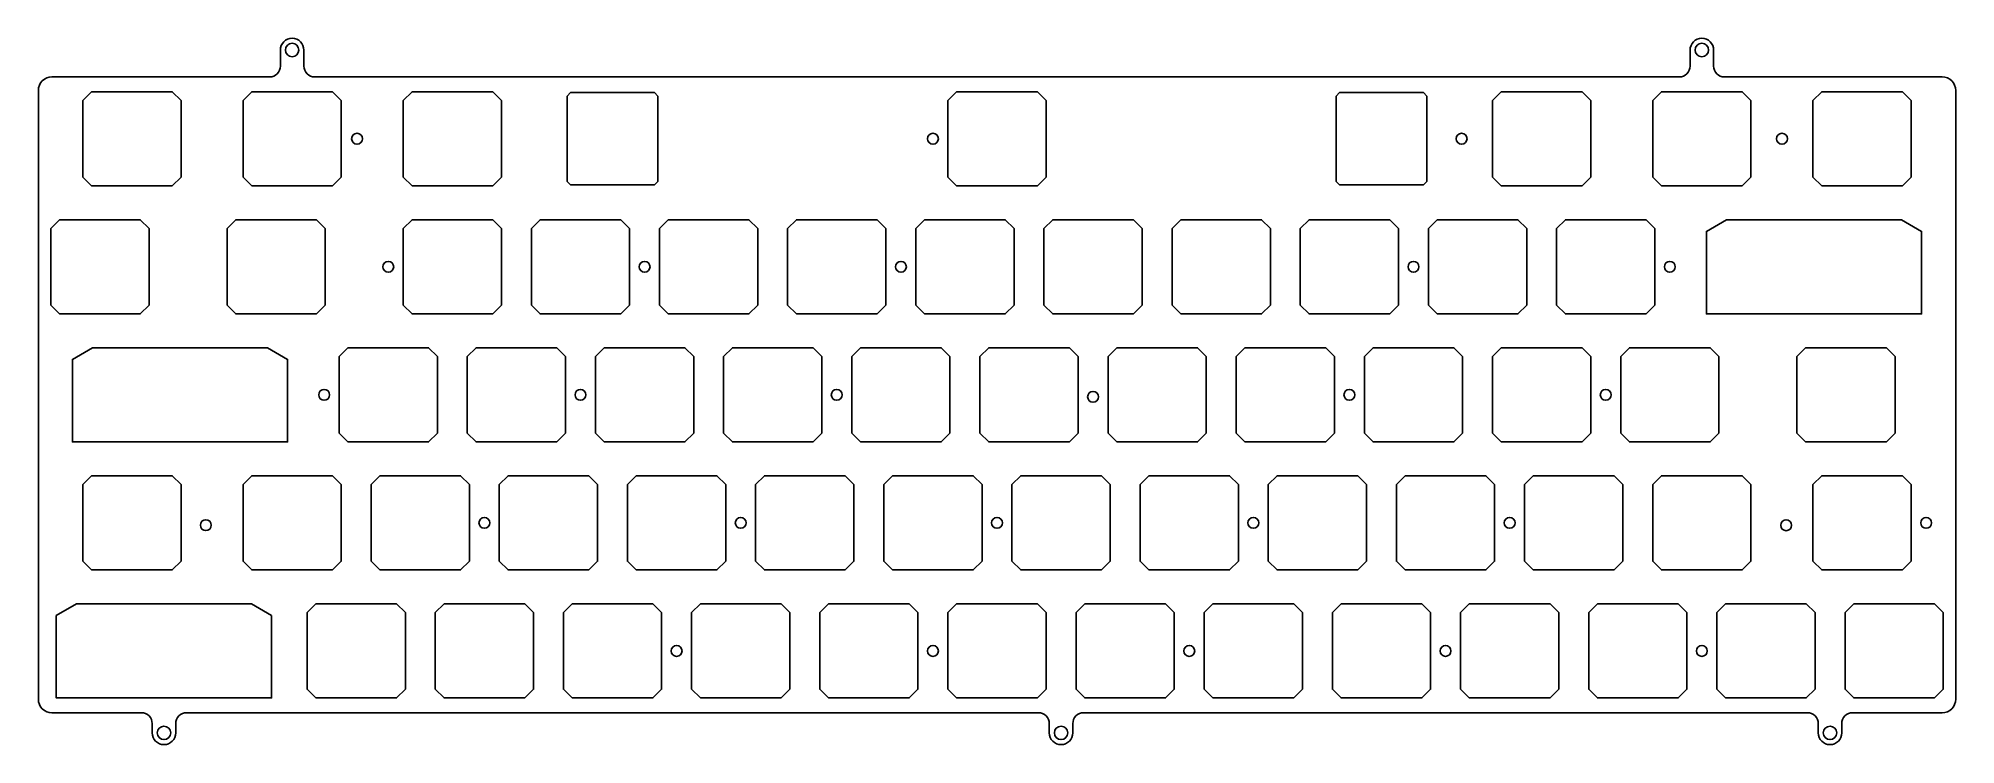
# Model space of a CAD drawing. Header units: millimetres. Extents: x -298 to -13, y -109 to -4.
import ezdxf

# ---------------------------------------------------------------- set-up
doc = ezdxf.new("R2010")
doc.units = ezdxf.units.MM
doc.layers.get('0').update_dxf_attribs({"linetype": 'CONTINUOUS'})

msp = doc.modelspace()

# ---------------------------------------------------------------- linework, layer by layer
for points in [[(-295.58, -9.29, 0.414214), (-297.58, -11.29), (-297.58, -101.89, 0.414214), (-295.58, -103.89), (-282.26, -103.89, -0.414214), (-280.66, -105.49), (-280.66, -106.89, 1), (-277.16, -106.89), (-277.16, -105.49, -0.414214), (-275.56, -103.89), (-148.91, -103.89, -0.414214), (-147.31, -105.49), (-147.31, -106.89, 1), (-143.81, -106.89), (-143.81, -105.49, -0.414214), (-142.21, -103.89), (-34.61, -103.89, -0.414214), (-33.01, -105.49), (-33.01, -106.89, 1), (-29.51, -106.89), (-29.51, -105.49, -0.414214), (-27.91, -103.89), (-14.58, -103.89, 0.414214), (-12.58, -101.89), (-12.58, -11.29, 0.414214), (-14.58, -9.29), (-46.96, -9.29, -0.414214), (-48.56, -7.69), (-48.56, -5.29, 1), (-52.06, -5.29), (-52.06, -7.69, -0.414214), (-53.66, -9.29), (-256.51, -9.29, -0.414214), (-258.11, -7.69), (-258.11, -5.29, 1), (-261.61, -5.29), (-261.61, -7.69, -0.414214), (-263.21, -9.29)], [(-12.58, -101.89), (-12.58, -11.29, 0.414214), (-14.58, -9.29), (-46.96, -9.29, -0.414214), (-48.56, -7.69), (-48.56, -5.29, 1), (-52.06, -5.29), (-52.06, -7.69, -0.414214), (-53.66, -9.29), (-256.51, -9.29, -0.414214), (-258.11, -7.69), (-258.11, -5.29, 1), (-261.61, -5.29), (-261.61, -7.69, -0.414214), (-263.21, -9.29), (-295.58, -9.29, 0.414214), (-297.58, -11.29), (-297.58, -101.89, 0.414214), (-295.58, -103.89), (-282.26, -103.89, -0.414214), (-280.66, -105.49), (-280.66, -106.89, 1), (-277.16, -106.89), (-277.16, -105.49, -0.414214), (-275.56, -103.89), (-148.91, -103.89, -0.414214), (-147.31, -105.49), (-147.31, -106.89, 1), (-143.81, -106.89), (-143.81, -105.49, -0.414214), (-142.21, -103.89), (-34.61, -103.89, -0.414214), (-33.01, -105.49), (-33.01, -106.89, 1), (-29.51, -106.89), (-29.51, -105.49, -0.414214), (-27.91, -103.89), (-14.58, -103.89, 0.414214)]]:
    msp.add_lwpolyline(points, format="xyb", close=True)
for points in [[(-289.67, -25.49), (-290.97, -24.19), (-290.97, -12.8), (-289.67, -11.49), (-277.67, -11.49), (-276.37, -12.8), (-276.37, -24.19), (-277.67, -25.49)], [(-289.67, -25.49), (-290.97, -24.19), (-290.97, -12.8), (-289.67, -11.49), (-277.67, -11.49), (-276.37, -12.8), (-276.37, -24.19), (-277.67, -25.49)], [(-267.16, -12.8), (-265.86, -11.49), (-253.86, -11.49), (-252.56, -12.8), (-252.56, -24.19), (-253.86, -25.49), (-265.86, -25.49), (-267.16, -24.19)], [(-252.56, -24.19), (-253.86, -25.49), (-265.86, -25.49), (-267.16, -24.19), (-267.16, -12.8), (-265.86, -11.49), (-253.86, -11.49), (-252.56, -12.8)], [(-242.04, -25.49), (-243.35, -24.19), (-243.35, -12.8), (-242.04, -11.49), (-230.05, -11.49), (-228.75, -12.8), (-228.75, -24.19), (-230.05, -25.49)], [(-242.04, -25.49), (-243.35, -24.19), (-243.35, -12.8), (-242.04, -11.49), (-230.05, -11.49), (-228.75, -12.8), (-228.75, -24.19), (-230.05, -25.49)], [(-205.5, -12.13), (-205.5, -24.86), (-206.01, -25.37), (-218.46, -25.37), (-218.96, -24.86), (-218.96, -12.13), (-218.46, -11.62), (-206.01, -11.62)], [(-205.5, -24.86), (-206.01, -25.37), (-218.46, -25.37), (-218.96, -24.86), (-218.96, -12.13), (-218.46, -11.62), (-206.01, -11.62), (-205.5, -12.13)], [(-149.08, -25.49), (-161.08, -25.49), (-162.38, -24.19), (-162.38, -12.8), (-161.08, -11.49), (-149.08, -11.49), (-147.78, -12.8), (-147.78, -24.19)], [(-147.78, -12.8), (-147.78, -24.19), (-149.08, -25.49), (-161.08, -25.49), (-162.38, -24.19), (-162.38, -12.8), (-161.08, -11.49), (-149.08, -11.49)], [(-91.71, -11.62), (-91.2, -12.13), (-91.2, -24.86), (-91.71, -25.37), (-104.16, -25.37), (-104.66, -24.86), (-104.66, -12.13), (-104.16, -11.62)], [(-104.66, -24.86), (-104.66, -12.13), (-104.16, -11.62), (-91.71, -11.62), (-91.2, -12.13), (-91.2, -24.86), (-91.71, -25.37), (-104.16, -25.37)], [(-80.12, -25.49), (-81.42, -24.19), (-81.42, -12.8), (-80.12, -11.49), (-68.12, -11.49), (-66.82, -12.8), (-66.82, -24.19), (-68.12, -25.49)], [(-81.42, -24.19), (-81.42, -12.8), (-80.12, -11.49), (-68.12, -11.49), (-66.82, -12.8), (-66.82, -24.19), (-68.12, -25.49), (-80.12, -25.49)], [(-57.61, -12.8), (-56.31, -11.49), (-44.31, -11.49), (-43.01, -12.8), (-43.01, -24.19), (-44.31, -25.49), (-56.31, -25.49), (-57.61, -24.19)], [(-57.61, -24.19), (-57.61, -12.8), (-56.31, -11.49), (-44.31, -11.49), (-43.01, -12.8), (-43.01, -24.19), (-44.31, -25.49), (-56.31, -25.49)], [(-33.8, -24.19), (-33.8, -12.8), (-32.49, -11.49), (-20.5, -11.49), (-19.2, -12.8), (-19.2, -24.19), (-20.5, -25.49), (-32.49, -25.49)], [(-20.5, -25.49), (-32.49, -25.49), (-33.8, -24.19), (-33.8, -12.8), (-32.49, -11.49), (-20.5, -11.49), (-19.2, -12.8), (-19.2, -24.19)], [(-281.13, -31.85), (-281.13, -43.24), (-282.43, -44.54), (-294.43, -44.54), (-295.73, -43.24), (-295.73, -31.85), (-294.43, -30.54), (-282.43, -30.54)], [(-282.43, -44.54), (-294.43, -44.54), (-295.73, -43.24), (-295.73, -31.85), (-294.43, -30.54), (-282.43, -30.54), (-281.13, -31.85), (-281.13, -43.24)], [(-254.94, -43.24), (-256.24, -44.54), (-268.24, -44.54), (-269.54, -43.24), (-269.54, -31.85), (-268.24, -30.54), (-256.24, -30.54), (-254.94, -31.85)], [(-268.24, -44.54), (-269.54, -43.24), (-269.54, -31.85), (-268.24, -30.54), (-256.24, -30.54), (-254.94, -31.85), (-254.94, -43.24), (-256.24, -44.54)], [(-243.35, -43.24), (-243.35, -31.85), (-242.04, -30.54), (-230.05, -30.54), (-228.75, -31.85), (-228.75, -43.24), (-230.05, -44.54), (-242.04, -44.54)], [(-228.75, -43.24), (-230.05, -44.54), (-242.04, -44.54), (-243.35, -43.24), (-243.35, -31.85), (-242.04, -30.54), (-230.05, -30.54), (-228.75, -31.85)], [(-224.3, -31.85), (-222.99, -30.54), (-211, -30.54), (-209.7, -31.85), (-209.7, -43.24), (-211, -44.54), (-222.99, -44.54), (-224.3, -43.24)], [(-211, -44.54), (-222.99, -44.54), (-224.3, -43.24), (-224.3, -31.85), (-222.99, -30.54), (-211, -30.54), (-209.7, -31.85), (-209.7, -43.24)], [(-203.94, -44.54), (-205.25, -43.24), (-205.25, -31.85), (-203.94, -30.54), (-191.95, -30.54), (-190.65, -31.85), (-190.65, -43.24), (-191.95, -44.54)], [(-203.94, -44.54), (-205.25, -43.24), (-205.25, -31.85), (-203.94, -30.54), (-191.95, -30.54), (-190.65, -31.85), (-190.65, -43.24), (-191.95, -44.54)], [(-184.89, -44.54), (-186.2, -43.24), (-186.2, -31.85), (-184.89, -30.54), (-172.9, -30.54), (-171.6, -31.85), (-171.6, -43.24), (-172.9, -44.54)], [(-184.89, -44.54), (-186.2, -43.24), (-186.2, -31.85), (-184.89, -30.54), (-172.9, -30.54), (-171.6, -31.85), (-171.6, -43.24), (-172.9, -44.54)], [(-152.55, -43.24), (-153.85, -44.54), (-165.84, -44.54), (-167.15, -43.24), (-167.15, -31.85), (-165.84, -30.54), (-153.85, -30.54), (-152.55, -31.85)], [(-167.15, -43.24), (-167.15, -31.85), (-165.84, -30.54), (-153.85, -30.54), (-152.55, -31.85), (-152.55, -43.24), (-153.85, -44.54), (-165.84, -44.54)], [(-146.79, -44.54), (-148.1, -43.24), (-148.1, -31.85), (-146.79, -30.54), (-134.8, -30.54), (-133.5, -31.85), (-133.5, -43.24), (-134.8, -44.54)], [(-134.8, -44.54), (-146.79, -44.54), (-148.1, -43.24), (-148.1, -31.85), (-146.79, -30.54), (-134.8, -30.54), (-133.5, -31.85), (-133.5, -43.24)], [(-127.74, -44.54), (-129.05, -43.24), (-129.05, -31.85), (-127.74, -30.54), (-115.75, -30.54), (-114.45, -31.85), (-114.45, -43.24), (-115.75, -44.54)], [(-114.45, -43.24), (-115.75, -44.54), (-127.74, -44.54), (-129.05, -43.24), (-129.05, -31.85), (-127.74, -30.54), (-115.75, -30.54), (-114.45, -31.85)], [(-96.7, -30.54), (-95.4, -31.85), (-95.4, -43.24), (-96.7, -44.54), (-108.69, -44.54), (-110, -43.24), (-110, -31.85), (-108.69, -30.54)], [(-95.4, -31.85), (-95.4, -43.24), (-96.7, -44.54), (-108.69, -44.54), (-110, -43.24), (-110, -31.85), (-108.69, -30.54), (-96.7, -30.54)], [(-89.64, -30.54), (-77.65, -30.54), (-76.35, -31.85), (-76.35, -43.24), (-77.65, -44.54), (-89.64, -44.54), (-90.95, -43.24), (-90.95, -31.85)], [(-89.64, -44.54), (-90.95, -43.24), (-90.95, -31.85), (-89.64, -30.54), (-77.65, -30.54), (-76.35, -31.85), (-76.35, -43.24), (-77.65, -44.54)], [(-71.9, -43.24), (-71.9, -31.85), (-70.59, -30.54), (-58.6, -30.54), (-57.3, -31.85), (-57.3, -43.24), (-58.6, -44.54), (-70.59, -44.54)], [(-57.3, -43.24), (-58.6, -44.54), (-70.59, -44.54), (-71.9, -43.24), (-71.9, -31.85), (-70.59, -30.54), (-58.6, -30.54), (-57.3, -31.85)], [(-49.64, -32.28), (-46.64, -30.54), (-20.64, -30.54), (-17.64, -32.28), (-17.64, -44.54), (-49.64, -44.54)], [(-17.64, -44.54), (-49.64, -44.54), (-49.64, -32.28), (-46.64, -30.54), (-20.64, -30.54), (-17.64, -32.28)], [(-292.53, -51.33), (-289.53, -49.59), (-263.53, -49.59), (-260.53, -51.33), (-260.53, -63.59), (-292.53, -63.59)], [(-260.53, -63.59), (-292.53, -63.59), (-292.53, -51.33), (-289.53, -49.59), (-263.53, -49.59), (-260.53, -51.33)], [(-238.27, -50.9), (-238.27, -62.29), (-239.57, -63.59), (-251.57, -63.59), (-252.87, -62.29), (-252.87, -50.9), (-251.57, -49.59), (-239.57, -49.59)], [(-239.57, -63.59), (-251.57, -63.59), (-252.87, -62.29), (-252.87, -50.9), (-251.57, -49.59), (-239.57, -49.59), (-238.27, -50.9), (-238.27, -62.29)], [(-220.52, -63.59), (-232.52, -63.59), (-233.82, -62.29), (-233.82, -50.9), (-232.52, -49.59), (-220.52, -49.59), (-219.22, -50.9), (-219.22, -62.29)], [(-219.22, -50.9), (-219.22, -62.29), (-220.52, -63.59), (-232.52, -63.59), (-233.82, -62.29), (-233.82, -50.9), (-232.52, -49.59), (-220.52, -49.59)], [(-214.77, -62.29), (-214.77, -50.9), (-213.47, -49.59), (-201.47, -49.59), (-200.17, -50.9), (-200.17, -62.29), (-201.47, -63.59), (-213.47, -63.59)], [(-214.77, -62.29), (-214.77, -50.9), (-213.47, -49.59), (-201.47, -49.59), (-200.17, -50.9), (-200.17, -62.29), (-201.47, -63.59), (-213.47, -63.59)], [(-181.12, -50.9), (-181.12, -62.29), (-182.42, -63.59), (-194.42, -63.59), (-195.72, -62.29), (-195.72, -50.9), (-194.42, -49.59), (-182.42, -49.59)], [(-195.72, -50.9), (-194.42, -49.59), (-182.42, -49.59), (-181.12, -50.9), (-181.12, -62.29), (-182.42, -63.59), (-194.42, -63.59), (-195.72, -62.29)], [(-162.07, -50.9), (-162.07, -62.29), (-163.37, -63.59), (-175.37, -63.59), (-176.67, -62.29), (-176.67, -50.9), (-175.37, -49.59), (-163.37, -49.59)], [(-162.07, -50.9), (-162.07, -62.29), (-163.37, -63.59), (-175.37, -63.59), (-176.67, -62.29), (-176.67, -50.9), (-175.37, -49.59), (-163.37, -49.59)], [(-144.32, -63.59), (-156.32, -63.59), (-157.62, -62.29), (-157.62, -50.9), (-156.32, -49.59), (-144.32, -49.59), (-143.02, -50.9), (-143.02, -62.29)], [(-143.02, -62.29), (-144.32, -63.59), (-156.32, -63.59), (-157.62, -62.29), (-157.62, -50.9), (-156.32, -49.59), (-144.32, -49.59), (-143.02, -50.9)], [(-137.27, -63.59), (-138.57, -62.29), (-138.57, -50.9), (-137.27, -49.59), (-125.27, -49.59), (-123.97, -50.9), (-123.97, -62.29), (-125.27, -63.59)], [(-138.57, -62.29), (-138.57, -50.9), (-137.27, -49.59), (-125.27, -49.59), (-123.97, -50.9), (-123.97, -62.29), (-125.27, -63.59), (-137.27, -63.59)], [(-106.22, -49.59), (-104.92, -50.9), (-104.92, -62.29), (-106.22, -63.59), (-118.22, -63.59), (-119.52, -62.29), (-119.52, -50.9), (-118.22, -49.59)], [(-119.52, -62.29), (-119.52, -50.9), (-118.22, -49.59), (-106.22, -49.59), (-104.92, -50.9), (-104.92, -62.29), (-106.22, -63.59), (-118.22, -63.59)], [(-87.17, -63.59), (-99.17, -63.59), (-100.47, -62.29), (-100.47, -50.9), (-99.17, -49.59), (-87.17, -49.59), (-85.87, -50.9), (-85.87, -62.29)], [(-100.47, -50.9), (-99.17, -49.59), (-87.17, -49.59), (-85.87, -50.9), (-85.87, -62.29), (-87.17, -63.59), (-99.17, -63.59), (-100.47, -62.29)], [(-68.12, -49.59), (-66.82, -50.9), (-66.82, -62.29), (-68.12, -63.59), (-80.12, -63.59), (-81.42, -62.29), (-81.42, -50.9), (-80.12, -49.59)], [(-68.12, -49.59), (-66.82, -50.9), (-66.82, -62.29), (-68.12, -63.59), (-80.12, -63.59), (-81.42, -62.29), (-81.42, -50.9), (-80.12, -49.59)], [(-47.77, -62.29), (-49.07, -63.59), (-61.07, -63.59), (-62.37, -62.29), (-62.37, -50.9), (-61.07, -49.59), (-49.07, -49.59), (-47.77, -50.9)], [(-49.07, -63.59), (-61.07, -63.59), (-62.37, -62.29), (-62.37, -50.9), (-61.07, -49.59), (-49.07, -49.59), (-47.77, -50.9), (-47.77, -62.29)], [(-34.88, -63.59), (-36.18, -62.29), (-36.18, -50.9), (-34.88, -49.59), (-22.88, -49.59), (-21.58, -50.9), (-21.58, -62.29), (-22.88, -63.59)], [(-36.18, -62.29), (-36.18, -50.9), (-34.88, -49.59), (-22.88, -49.59), (-21.58, -50.9), (-21.58, -62.29), (-22.88, -63.59), (-34.88, -63.59)], [(-289.67, -82.64), (-290.97, -81.34), (-290.97, -69.95), (-289.67, -68.64), (-277.67, -68.64), (-276.37, -69.95), (-276.37, -81.34), (-277.67, -82.64)], [(-289.67, -82.64), (-290.97, -81.34), (-290.97, -69.95), (-289.67, -68.64), (-277.67, -68.64), (-276.37, -69.95), (-276.37, -81.34), (-277.67, -82.64)], [(-267.16, -69.95), (-265.86, -68.64), (-253.86, -68.64), (-252.56, -69.95), (-252.56, -81.34), (-253.86, -82.64), (-265.86, -82.64), (-267.16, -81.34)], [(-253.86, -82.64), (-265.86, -82.64), (-267.16, -81.34), (-267.16, -69.95), (-265.86, -68.64), (-253.86, -68.64), (-252.56, -69.95), (-252.56, -81.34)], [(-234.81, -68.64), (-233.51, -69.95), (-233.51, -81.34), (-234.81, -82.64), (-246.81, -82.64), (-248.11, -81.34), (-248.11, -69.95), (-246.81, -68.64)], [(-248.11, -69.95), (-246.81, -68.64), (-234.81, -68.64), (-233.51, -69.95), (-233.51, -81.34), (-234.81, -82.64), (-246.81, -82.64), (-248.11, -81.34)], [(-227.76, -82.64), (-229.06, -81.34), (-229.06, -69.95), (-227.76, -68.64), (-215.76, -68.64), (-214.46, -69.95), (-214.46, -81.34), (-215.76, -82.64)], [(-229.06, -81.34), (-229.06, -69.95), (-227.76, -68.64), (-215.76, -68.64), (-214.46, -69.95), (-214.46, -81.34), (-215.76, -82.64), (-227.76, -82.64)], [(-208.71, -68.64), (-196.71, -68.64), (-195.41, -69.95), (-195.41, -81.34), (-196.71, -82.64), (-208.71, -82.64), (-210.01, -81.34), (-210.01, -69.95)], [(-195.41, -69.95), (-195.41, -81.34), (-196.71, -82.64), (-208.71, -82.64), (-210.01, -81.34), (-210.01, -69.95), (-208.71, -68.64), (-196.71, -68.64)], [(-190.96, -81.34), (-190.96, -69.95), (-189.66, -68.64), (-177.66, -68.64), (-176.36, -69.95), (-176.36, -81.34), (-177.66, -82.64), (-189.66, -82.64)], [(-190.96, -69.95), (-189.66, -68.64), (-177.66, -68.64), (-176.36, -69.95), (-176.36, -81.34), (-177.66, -82.64), (-189.66, -82.64), (-190.96, -81.34)], [(-171.91, -69.95), (-170.61, -68.64), (-158.61, -68.64), (-157.31, -69.95), (-157.31, -81.34), (-158.61, -82.64), (-170.61, -82.64), (-171.91, -81.34)], [(-170.61, -82.64), (-171.91, -81.34), (-171.91, -69.95), (-170.61, -68.64), (-158.61, -68.64), (-157.31, -69.95), (-157.31, -81.34), (-158.61, -82.64)], [(-139.56, -68.64), (-138.26, -69.95), (-138.26, -81.34), (-139.56, -82.64), (-151.56, -82.64), (-152.86, -81.34), (-152.86, -69.95), (-151.56, -68.64)], [(-138.26, -69.95), (-138.26, -81.34), (-139.56, -82.64), (-151.56, -82.64), (-152.86, -81.34), (-152.86, -69.95), (-151.56, -68.64), (-139.56, -68.64)], [(-133.81, -69.95), (-132.51, -68.64), (-120.51, -68.64), (-119.21, -69.95), (-119.21, -81.34), (-120.51, -82.64), (-132.51, -82.64), (-133.81, -81.34)], [(-133.81, -81.34), (-133.81, -69.95), (-132.51, -68.64), (-120.51, -68.64), (-119.21, -69.95), (-119.21, -81.34), (-120.51, -82.64), (-132.51, -82.64)], [(-100.16, -81.34), (-101.46, -82.64), (-113.46, -82.64), (-114.76, -81.34), (-114.76, -69.95), (-113.46, -68.64), (-101.46, -68.64), (-100.16, -69.95)], [(-114.76, -81.34), (-114.76, -69.95), (-113.46, -68.64), (-101.46, -68.64), (-100.16, -69.95), (-100.16, -81.34), (-101.46, -82.64), (-113.46, -82.64)], [(-81.11, -81.34), (-82.41, -82.64), (-94.41, -82.64), (-95.71, -81.34), (-95.71, -69.95), (-94.41, -68.64), (-82.41, -68.64), (-81.11, -69.95)], [(-95.71, -81.34), (-95.71, -69.95), (-94.41, -68.64), (-82.41, -68.64), (-81.11, -69.95), (-81.11, -81.34), (-82.41, -82.64), (-94.41, -82.64)], [(-62.06, -69.95), (-62.06, -81.34), (-63.36, -82.64), (-75.36, -82.64), (-76.66, -81.34), (-76.66, -69.95), (-75.36, -68.64), (-63.36, -68.64)], [(-63.36, -82.64), (-75.36, -82.64), (-76.66, -81.34), (-76.66, -69.95), (-75.36, -68.64), (-63.36, -68.64), (-62.06, -69.95), (-62.06, -81.34)], [(-44.31, -68.64), (-43.01, -69.95), (-43.01, -81.34), (-44.31, -82.64), (-56.31, -82.64), (-57.61, -81.34), (-57.61, -69.95), (-56.31, -68.64)], [(-57.61, -81.34), (-57.61, -69.95), (-56.31, -68.64), (-44.31, -68.64), (-43.01, -69.95), (-43.01, -81.34), (-44.31, -82.64), (-56.31, -82.64)], [(-19.2, -81.34), (-20.5, -82.64), (-32.49, -82.64), (-33.8, -81.34), (-33.8, -69.95), (-32.49, -68.64), (-20.5, -68.64), (-19.2, -69.95)], [(-19.2, -81.34), (-20.5, -82.64), (-32.49, -82.64), (-33.8, -81.34), (-33.8, -69.95), (-32.49, -68.64), (-20.5, -68.64), (-19.2, -69.95)], [(-262.91, -101.69), (-294.91, -101.69), (-294.91, -89.43), (-291.91, -87.69), (-265.91, -87.69), (-262.91, -89.43)], [(-265.91, -87.69), (-262.91, -89.43), (-262.91, -101.69), (-294.91, -101.69), (-294.91, -89.43), (-291.91, -87.69)], [(-257.63, -100.39), (-257.63, -89), (-256.33, -87.69), (-244.33, -87.69), (-243.03, -89), (-243.03, -100.39), (-244.33, -101.69), (-256.33, -101.69)], [(-256.33, -101.69), (-257.63, -100.39), (-257.63, -89), (-256.33, -87.69), (-244.33, -87.69), (-243.03, -89), (-243.03, -100.39), (-244.33, -101.69)], [(-237.28, -87.69), (-225.28, -87.69), (-223.98, -89), (-223.98, -100.39), (-225.28, -101.69), (-237.28, -101.69), (-238.58, -100.39), (-238.58, -89)], [(-238.58, -89), (-237.28, -87.69), (-225.28, -87.69), (-223.98, -89), (-223.98, -100.39), (-225.28, -101.69), (-237.28, -101.69), (-238.58, -100.39)], [(-218.23, -101.69), (-219.53, -100.39), (-219.53, -89), (-218.23, -87.69), (-206.23, -87.69), (-204.93, -89), (-204.93, -100.39), (-206.23, -101.69)], [(-218.23, -101.69), (-219.53, -100.39), (-219.53, -89), (-218.23, -87.69), (-206.23, -87.69), (-204.93, -89), (-204.93, -100.39), (-206.23, -101.69)], [(-199.18, -101.69), (-200.48, -100.39), (-200.48, -89), (-199.18, -87.69), (-187.18, -87.69), (-185.88, -89), (-185.88, -100.39), (-187.18, -101.69)], [(-199.18, -101.69), (-200.48, -100.39), (-200.48, -89), (-199.18, -87.69), (-187.18, -87.69), (-185.88, -89), (-185.88, -100.39), (-187.18, -101.69)], [(-168.13, -87.69), (-166.83, -89), (-166.83, -100.39), (-168.13, -101.69), (-180.13, -101.69), (-181.43, -100.39), (-181.43, -89), (-180.13, -87.69)], [(-180.13, -87.69), (-168.13, -87.69), (-166.83, -89), (-166.83, -100.39), (-168.13, -101.69), (-180.13, -101.69), (-181.43, -100.39), (-181.43, -89)], [(-161.08, -87.69), (-149.08, -87.69), (-147.78, -89), (-147.78, -100.39), (-149.08, -101.69), (-161.08, -101.69), (-162.38, -100.39), (-162.38, -89)], [(-147.78, -89), (-147.78, -100.39), (-149.08, -101.69), (-161.08, -101.69), (-162.38, -100.39), (-162.38, -89), (-161.08, -87.69), (-149.08, -87.69)], [(-143.33, -89), (-142.03, -87.69), (-130.03, -87.69), (-128.73, -89), (-128.73, -100.39), (-130.03, -101.69), (-142.03, -101.69), (-143.33, -100.39)], [(-130.03, -101.69), (-142.03, -101.69), (-143.33, -100.39), (-143.33, -89), (-142.03, -87.69), (-130.03, -87.69), (-128.73, -89), (-128.73, -100.39)], [(-109.68, -100.39), (-110.98, -101.69), (-122.98, -101.69), (-124.28, -100.39), (-124.28, -89), (-122.98, -87.69), (-110.98, -87.69), (-109.68, -89)], [(-109.68, -89), (-109.68, -100.39), (-110.98, -101.69), (-122.98, -101.69), (-124.28, -100.39), (-124.28, -89), (-122.98, -87.69), (-110.98, -87.69)], [(-90.63, -89), (-90.63, -100.39), (-91.93, -101.69), (-103.93, -101.69), (-105.23, -100.39), (-105.23, -89), (-103.93, -87.69), (-91.93, -87.69)], [(-105.23, -100.39), (-105.23, -89), (-103.93, -87.69), (-91.93, -87.69), (-90.63, -89), (-90.63, -100.39), (-91.93, -101.69), (-103.93, -101.69)], [(-72.88, -87.69), (-71.58, -89), (-71.58, -100.39), (-72.88, -101.69), (-84.88, -101.69), (-86.18, -100.39), (-86.18, -89), (-84.88, -87.69)], [(-84.88, -101.69), (-86.18, -100.39), (-86.18, -89), (-84.88, -87.69), (-72.88, -87.69), (-71.58, -89), (-71.58, -100.39), (-72.88, -101.69)], [(-53.83, -101.69), (-65.83, -101.69), (-67.13, -100.39), (-67.13, -89), (-65.83, -87.69), (-53.83, -87.69), (-52.53, -89), (-52.53, -100.39)], [(-67.13, -100.39), (-67.13, -89), (-65.83, -87.69), (-53.83, -87.69), (-52.53, -89), (-52.53, -100.39), (-53.83, -101.69), (-65.83, -101.69)], [(-34.78, -101.69), (-46.78, -101.69), (-48.08, -100.39), (-48.08, -89), (-46.78, -87.69), (-34.78, -87.69), (-33.48, -89), (-33.48, -100.39)], [(-48.08, -89), (-46.78, -87.69), (-34.78, -87.69), (-33.48, -89), (-33.48, -100.39), (-34.78, -101.69), (-46.78, -101.69), (-48.08, -100.39)], [(-14.43, -100.39), (-15.73, -101.69), (-27.73, -101.69), (-29.03, -100.39), (-29.03, -89), (-27.73, -87.69), (-15.73, -87.69), (-14.43, -89)], [(-14.43, -89), (-14.43, -100.39), (-15.73, -101.69), (-27.73, -101.69), (-29.03, -100.39), (-29.03, -89), (-27.73, -87.69), (-15.73, -87.69)]]:
    msp.add_lwpolyline(points, close=True)
for centre, radius in [((-259.86, -5.29), 1), ((-259.86, -5.29), 1), ((-50.31, -5.29), 1), ((-50.31, -5.29), 1), ((-250.2, -18.49), 0.812), ((-250.2, -18.49), 0.812), ((-164.61, -18.49), 0.812), ((-164.61, -18.49), 0.812), ((-86.03, -18.49), 0.811), ((-86.03, -18.49), 0.811), ((-38.4, -18.49), 0.812), ((-38.4, -18.49), 0.812), ((-245.57, -37.54), 0.812), ((-245.57, -37.54), 0.812), ((-207.47, -37.54), 0.812), ((-207.47, -37.54), 0.812), ((-169.37, -37.54), 0.812), ((-169.37, -37.54), 0.812), ((-93.17, -37.54), 0.811), ((-93.17, -37.54), 0.811), ((-55.07, -37.54), 0.812), ((-55.07, -37.54), 0.812), ((-255.1, -56.59), 0.812), ((-255.1, -56.59), 0.812), ((-217, -56.59), 0.812), ((-217, -56.59), 0.812), ((-178.9, -56.59), 0.812), ((-178.9, -56.59), 0.812), ((-140.8, -56.89), 0.811), ((-140.8, -56.89), 0.811), ((-102.7, -56.59), 0.811), ((-102.7, -56.59), 0.811), ((-64.6, -56.59), 0.812), ((-64.6, -56.59), 0.812), ((-272.69, -75.98), 0.812), ((-272.69, -75.98), 0.812), ((-231.28, -75.64), 0.812), ((-231.28, -75.64), 0.812), ((-193.18, -75.64), 0.812), ((-193.18, -75.64), 0.812), ((-155.08, -75.64), 0.811), ((-155.08, -75.64), 0.811), ((-116.98, -75.64), 0.811), ((-116.98, -75.64), 0.811), ((-78.88, -75.64), 0.812), ((-78.88, -75.64), 0.812), ((-37.78, -75.99), 0.812), ((-37.78, -75.99), 0.812), ((-16.97, -75.64), 0.812), ((-16.97, -75.64), 0.812), ((-202.71, -94.69), 0.812), ((-202.71, -94.69), 0.812), ((-164.61, -94.69), 0.812), ((-164.61, -94.69), 0.812), ((-126.51, -94.69), 0.811), ((-126.51, -94.69), 0.811), ((-88.41, -94.69), 0.811), ((-88.41, -94.69), 0.811), ((-50.31, -94.69), 0.812), ((-50.31, -94.69), 0.812), ((-278.91, -106.89), 1), ((-278.91, -106.89), 1), ((-145.56, -106.89), 1), ((-145.56, -106.89), 1), ((-31.26, -106.89), 1), ((-31.26, -106.89), 1)]:
    msp.add_circle(centre, radius)

doc.saveas('drawing.dxf')
